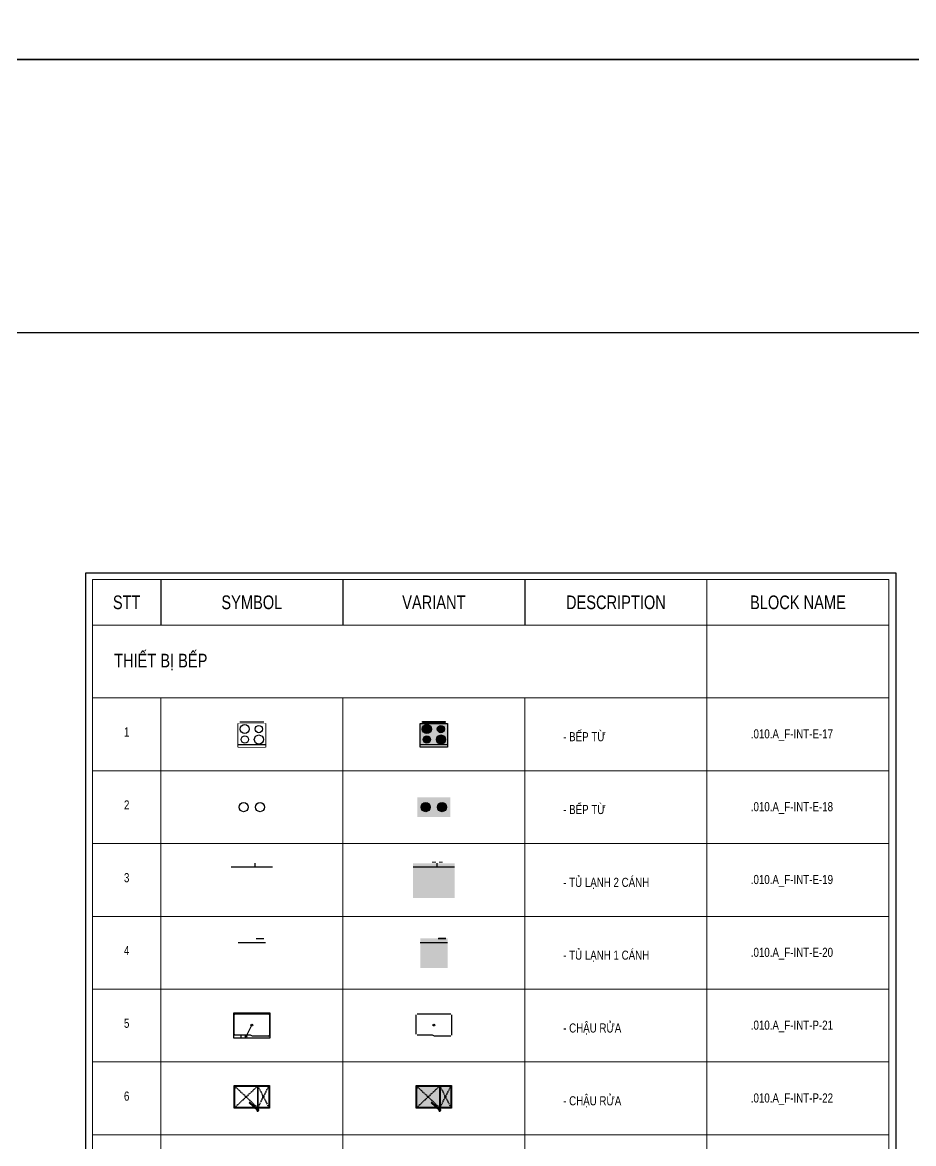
# Model space of a CAD drawing. Header units: millimetres. Extents: x 21129 to 2803301, y -510327 to 166837.
# Drawn here: x 337934 to 357516, y -186984 to -162350 of the extents above; entities that cross this region are included whole.
import ezdxf
from ezdxf.enums import TextEntityAlignment as Align

# ---------------------------------------------------------------- set-up
doc = ezdxf.new("R2010")
doc.units = ezdxf.units.MM
doc.set_wipeout_variables(frame=1)
doc.linetypes.add('DASH', pattern=[0.35, 0.25, -0.1])
for name, color, linetype in [('....01_TNT_A_DRAWING', 7, 'Continuous'), ('....10_TNT_A_COTE', 14, 'Continuous'), ('....20_TNT_N_TEXT', 9, 'Continuous')]:
    doc.layers.add(name, color=color, linetype=linetype)
doc.layers.add('....03_TNT_A_THIN', color=251, linetype='Continuous', lineweight=13, transparency=0.5)
doc.layers.add('...10_TNT_LINE_HATCH', color=250, linetype='Continuous', lineweight=0, transparency=0.5)
doc.layers.add('....12_TNT_F_FURNITURE', color=27, linetype='Continuous', transparency=0.5)
doc.styles.add('.TNT_A_TXT_3_NOTE', font='uromans.shx', dxfattribs={"width": 0.8})

# ---------------------------------------------------------------- blocks, each defined once
blk = doc.blocks.new('.TNT_KHUNG LAYOUT_2')
at = {"color": 250}
blk.add_lwpolyline([(0, 327), (450, 327), (450, 0), (0, 0)], close=True, dxfattribs=at)
at = {"color": 14}
blk.add_lwpolyline([(15, 312), (435, 312), (435, 15), (15, 15)], close=True, dxfattribs=at)
blk = doc.blocks.new('*U321')
at = {"color": 27}
for points in [[(300, 0), (-300, 0), (-300, 520), (300, 520)], [(250, 540), (-250, 540), (-250, 560), (250, 560)]]:
    blk.add_lwpolyline(points, close=True, dxfattribs=at)
blk.add_wipeout([(300, 520), (-300, 520), (-300, 0), (300, 0)], dxfattribs=at)
blk.add_line((300, 50), (-300, 50), dxfattribs=at)
for centre, radius in [((155, 165), 100), ((-155, 165), 80)]:
    blk.add_circle(centre, radius, dxfattribs=at)
blk.add_wipeout([(250, 560), (-250, 560), (-250, 540), (250, 540)], dxfattribs=at)
for centre, radius in [((-155, 395), 100), ((155, 395), 80)]:
    blk.add_circle(centre, radius, dxfattribs=at)
blk = doc.blocks.new('*U320')
at = {"layer": '...10_TNT_LINE_HATCH'}
h = blk.add_hatch(color=253, dxfattribs=at)
h.dxf.hatch_style = 1
h.paths.add_polyline_path([(300, 50), (300, 520), (-300, 520), (-300, 50)])
h.paths.add_polyline_path([(255, 165, -1), (55, 165, -1)], flags=0)
h.paths.add_polyline_path([(-235, 165, -1), (-75, 165, -1)], flags=16)
h.paths.add_polyline_path([(-255, 395, -1), (-55, 395, -1)], flags=16)
h.paths.add_polyline_path([(75, 395, -1), (235, 395, -1)], flags=16)
h.paths.add_polyline_path([(255, 165, 1), (55, 165, 1)], flags=16)
h = blk.add_hatch(color=253, dxfattribs=at)
h.dxf.hatch_style = 1
h.paths.add_polyline_path([(300, 520), (-300, 520), (-300, 50), (300, 50)])
h = blk.add_hatch(color=253, dxfattribs=at)
h.dxf.hatch_style = 1
h.paths.add_polyline_path([(-55, 395, 1), (-255, 395, 1)])
h = blk.add_hatch(color=253, dxfattribs=at)
h.dxf.hatch_style = 1
h.paths.add_polyline_path([(-250, 560), (-250, 540), (250, 540), (250, 560)])
h = blk.add_hatch(color=253, dxfattribs=at)
h.dxf.hatch_style = 1
h.paths.add_polyline_path([(255, 165, 1), (55, 165, 1)])
h = blk.add_hatch(color=253, dxfattribs=at)
h.dxf.hatch_style = 1
h.paths.add_polyline_path([(235, 395, 1), (75, 395, 1)])
h = blk.add_hatch(color=253, dxfattribs=at)
h.dxf.hatch_style = 1
h.paths.add_polyline_path([(-235, 165, 1), (-75, 165, 1)])
at = {"color": 27}
blk.add_line((300, 50), (-300, 50), dxfattribs=at)
for points in [[(300, 0), (-300, 0), (-300, 520), (300, 520)], [(250, 540), (-250, 540), (-250, 560), (250, 560)]]:
    blk.add_lwpolyline(points, close=True, dxfattribs=at)
for centre, radius in [((-155, 395), 100), ((155, 165), 100), ((155, 395), 80), ((-155, 165), 80)]:
    blk.add_circle(centre, radius, dxfattribs=at)
blk = doc.blocks.new('*U318')
at = {"color": 27}
blk.add_wipeout([(-365, 430), (365, 430), (365, 0), (-365, 0)], dxfattribs=at)
at = {"color": 27, "linetype": 'Continuous'}
for centre in [(-180, 215), (180, 215)]:
    blk.add_circle(centre, 100, dxfattribs=at)
blk = doc.blocks.new('*U319')
at = {"color": 27}
blk.add_wipeout([(-365, 430), (365, 430), (365, 0), (-365, 0)], dxfattribs=at)
at = {"layer": '...10_TNT_LINE_HATCH'}
h = blk.add_hatch(color=253, dxfattribs=at)
h.dxf.hatch_style = 1
h.paths.add_polyline_path([(365, 0), (365, 430), (-365, 430), (-365, 0)])
h.paths.add_polyline_path([(80, 215, -1), (280, 215, -1)], flags=0)
h.paths.add_polyline_path([(-280, 215, -1), (-80, 215, -1)], flags=16)
h.paths.add_polyline_path([(80, 215, 1), (280, 215, 1)], flags=16)
h = blk.add_hatch(color=253, dxfattribs=at)
h.dxf.hatch_style = 1
h.paths.add_polyline_path([(-80, 215, 1), (-280, 215, 1)])
h = blk.add_hatch(color=253, dxfattribs=at)
h.dxf.hatch_style = 1
h.paths.add_polyline_path([(280, 215, 1), (80, 215, 1)])
at = {"color": 27, "linetype": 'Continuous'}
for centre in [(-180, 215), (180, 215)]:
    blk.add_circle(centre, 100, dxfattribs=at)
blk = doc.blocks.new('*U316')
at = {"color": 27}
blk.add_wipeout([(-457, 0), (-457, 765), (453, 765), (453, 0)], dxfattribs=at)
blk.add_wipeout([(43, 780), (-42, 780), (-42, 800), (43, 800)], dxfattribs=at)
blk.add_wipeout([(108, 800), (193, 800), (193, 780), (108, 780)], dxfattribs=at)
for p, q in [((73, 680), (73, 765)), ((453, 680), (-457, 680))]:
    blk.add_line(p, q, dxfattribs=at)
blk = doc.blocks.new('*U317')
at = {"color": 27}
blk.add_wipeout([(-457, 0), (-457, 765), (453, 765), (453, 0)], dxfattribs=at)
blk.add_wipeout([(43, 780), (-42, 780), (-42, 800), (43, 800)], dxfattribs=at)
blk.add_wipeout([(108, 800), (193, 800), (193, 780), (108, 780)], dxfattribs=at)
at = {"layer": '...10_TNT_LINE_HATCH', "linetype": 'Continuous'}
h = blk.add_hatch(color=253, dxfattribs=at)
h.dxf.hatch_style = 1
h.paths.add_polyline_path([(73, 680), (73, 765), (-457, 765), (-457, 680)])
h = blk.add_hatch(color=253, dxfattribs=at)
h.dxf.hatch_style = 1
h.paths.add_polyline_path([(-42, 800), (-42, 780), (43, 780), (43, 800)])
h = blk.add_hatch(color=253, dxfattribs=at)
h.dxf.hatch_style = 1
h.paths.add_polyline_path([(73, 765), (73, 680), (453, 680), (453, 765)])
h = blk.add_hatch(color=253, dxfattribs=at)
h.dxf.hatch_style = 1
h.paths.add_polyline_path([(193, 780), (193, 800), (108, 800), (108, 780)])
h = blk.add_hatch(color=253, dxfattribs=at)
h.dxf.hatch_style = 1
h.paths.add_polyline_path([(453, 0), (453, 680), (-457, 680), (-457, 0)])
at = {"color": 27}
for p, q in [((73, 680), (73, 765)), ((453, 680), (-457, 680))]:
    blk.add_line(p, q, dxfattribs=at)
blk = doc.blocks.new('*U314')
at = {"color": 27}
blk.add_wipeout([(265, 650), (300, 650), (300, 0), (-300, 0), (-300, 650), (95, 650), (95, 670), (265, 670)], dxfattribs=at)
for p, q in [((300, 550), (-300, 550)), ((95, 650), (265, 650))]:
    blk.add_line(p, q, dxfattribs=at)
blk = doc.blocks.new('*U315')
at = {"color": 27}
blk.add_wipeout([(265, 650), (300, 650), (300, 0), (-300, 0), (-300, 650), (95, 650), (95, 670), (265, 670)], dxfattribs=at)
at = {"layer": '...10_TNT_LINE_HATCH'}
h = blk.add_hatch(color=253, dxfattribs=at)
h.dxf.hatch_style = 1
h.paths.add_polyline_path([(95, 650), (-300, 650), (-300, 550), (300, 550), (300, 650), (265, 650)])
h = blk.add_hatch(color=253, dxfattribs=at)
h.dxf.hatch_style = 1
h.paths.add_polyline_path([(300, 0), (300, 550), (-300, 550), (-300, 0)])
h = blk.add_hatch(color=253, dxfattribs=at)
h.dxf.hatch_style = 1
h.paths.add_polyline_path([(95, 670), (95, 650), (265, 650), (265, 670)])
at = {"color": 27}
for p, q in [((300, 550), (-300, 550)), ((95, 650), (265, 650))]:
    blk.add_line(p, q, dxfattribs=at)
blk = doc.blocks.new('*U378')
at = {"color": 27}
for p, q in [((405, 540), (-405, 540)), ((-405, 540), (-405, 0)), ((-390, 80), (-390, 505)), ((-370, 525), (370, 525)), ((390, 505), (390, 60)), ((405, 0), (405, 540)), ((-405, 0), (405, 0)), ((-28, 60), (-370, 60)), ((16, 40), (-28, 60)), ((370, 40), (16, 40))]:
    blk.add_line(p, q, dxfattribs=at)
at = {"linetype": 'Continuous'}
for p, q in [((-128, 30), (0, 282)), ((-241, 60), (-241, 0))]:
    blk.add_line(p, q, dxfattribs=at)
at = {"color": 27}
blk.add_circle((0, 282), 20, dxfattribs=at)
at = {"linetype": 'Continuous'}
blk.add_circle((-128, 30), 20, dxfattribs=at)
at = {"color": 27}
for centre, start, end in [((-370, 505), 90, 180), ((370, 505), 0, 90), ((-370, 80), 180, 270), ((370, 60), 270, 0)]:
    blk.add_arc(centre, 20, start, end, dxfattribs=at)
blk = doc.blocks.new('*U379')
at = {"color": 27}
for p, q in [((-390, 80), (-390, 505)), ((-370, 525), (370, 525)), ((390, 505), (390, 60)), ((-28, 60), (-370, 60)), ((16, 40), (-28, 60)), ((370, 40), (16, 40))]:
    blk.add_line(p, q, dxfattribs=at)
blk.add_circle((0, 282), 20, dxfattribs=at)
blk = doc.blocks.new('*U376')
at = {"color": 251, "linetype": 'DASH', "ltscale": 100}
for p, q in [((125, 485), (-375, 15)), ((125, 15), (-375, 483)), ((135, 15), (375, 485)), ((135, 485), (375, 15))]:
    blk.add_line(p, q, dxfattribs=at)
at = {"color": 251}
for p, q in [((125, 485), (125, 15)), ((135, 485), (135, 15))]:
    blk.add_line(p, q, dxfattribs=at)
at = {"color": 27}
for p, q in [((123, -47), (-59, 123)), ((137, -33), (-45, 138))]:
    blk.add_line(p, q, dxfattribs=at)
blk.add_lwpolyline([(73, 0), (-390, 0), (-390, 500), (390, 500), (390, 0), (102, 0)], dxfattribs=at)
at = {"color": 251}
for points in [[(57, 15), (-375, 15), (-375, 485), (125, 485)], [(135, 485), (375, 485), (375, 15), (135, 15)], [(125, 15), (86, 15)]]:
    blk.add_lwpolyline(points, dxfattribs=at)
for centre in [(-125, 250), (255, 250)]:
    blk.add_circle(centre, 15, dxfattribs=at)
at = {"color": 27}
for radius, start, end in [(250, 134.5847, 139.1696), (10, 228, 48)]:
    blk.add_arc((130, -40), radius, start, end, dxfattribs=at)
blk.add_ellipse((130, -40), major_axis=(-17.7, 17.7), ratio=1, start_param=0.444279, end_param=5.901501, dxfattribs=at)
blk = doc.blocks.new('*U377')
at = {"layer": '...10_TNT_LINE_HATCH'}
h = blk.add_hatch(color=253, dxfattribs=at)
h.dxf.hatch_style = 1
h.paths.add_polyline_path([(-45, 138, 0.020008), (-59, 123), (123, -47, 1), (137, -33)], flags=16)
h.paths.add_polyline_path([(102, 0), (390, 0), (390, 500), (-390, 500), (-390, 0), (73, 0), (123, -47, 1), (137, -33)])
h.paths.add_polyline_path([(125, 15), (-115, 239, -0.43299), (-136, 239), (-375, 15), (-375, 485), (125, 485)], flags=16)
h.paths.add_polyline_path([(135, 15), (135, 485), (375, 485), (375, 15)], flags=16)
h.paths.add_polyline_path([(240, 250, -1), (270, 250, -1)], flags=0)
h = blk.add_hatch(color=253, dxfattribs=at)
h.dxf.hatch_style = 1
edge = h.paths.add_edge_path()
edge.add_line((102, 0), (390, 0))
edge.add_line((390, 0), (390, 500))
edge.add_line((390, 500), (-390, 500))
edge.add_line((-390, 500), (-390, 0))
edge.add_line((-390, 0), (73, 0))
edge.add_line((73, 0), (106, -32))
edge.add_ellipse((130, -40), major_axis=(-17.7, 17.7), ratio=1, start_angle=25.4553, end_angle=338.1311)
edge.add_line((120, -17), (102, 0))
h.paths.add_polyline_path([(135, 15), (135, 485), (375, 485), (375, 15)], flags=16)
h.paths.add_polyline_path([(240, 250, -1), (270, 250, -1)], flags=0)
h.paths.add_polyline_path([(125, 15), (-115, 239, -0.43299), (-136, 239), (-375, 15), (-375, 485), (125, 485)], flags=16)
h = blk.add_hatch(color=253, dxfattribs=at)
h.dxf.hatch_style = 1
h.paths.add_polyline_path([(-59, 123, -0.020008), (-45, 138), (86, 15), (125, 15), (-115, 239, -0.43299), (-136, 239), (-375, 15), (57, 15)])
h.paths.add_polyline_path([(-375, 483), (-375, 15), (-136, 239, -0.190889), (-140, 250, -0.190411), (-136, 260)])
h.paths.add_polyline_path([(125, 485), (-375, 485), (-375, 483), (-136, 260, -0.43299), (-115, 260)])
h.paths.add_polyline_path([(125, 485), (-115, 260, -0.190889), (-110, 250, -0.190411), (-115, 239), (125, 15)])
h = blk.add_hatch(color=253, dxfattribs=at)
h.dxf.hatch_style = 1
h.paths.add_polyline_path([(-110, 250, 0.190889), (-115, 260), (-125, 250), (-115, 239, 0.190411)])
h.paths.add_polyline_path([(-115, 260, 0.43299), (-136, 260), (-125, 250)])
h.paths.add_polyline_path([(-136, 260, 0.190411), (-140, 250, 0.190889), (-136, 239), (-125, 250)])
h.paths.add_polyline_path([(-125, 250), (-136, 239, 0.43299), (-115, 239)])
h = blk.add_hatch(color=253, dxfattribs=at)
h.dxf.hatch_style = 1
h.paths.add_polyline_path([(240, 250, -0.292779), (248, 263), (135, 485), (135, 15), (248, 236, -0.285643)])
h.paths.add_polyline_path([(262, 236, -0.247523), (248, 236), (135, 15), (375, 15)])
h.paths.add_polyline_path([(375, 485), (262, 263, -0.277946), (270, 250, -0.270865), (262, 236), (375, 15)])
h.paths.add_polyline_path([(375, 485), (135, 485), (248, 263, -0.233591), (262, 263)])
h = blk.add_hatch(color=253, dxfattribs=at)
h.dxf.hatch_style = 1
h.paths.add_polyline_path([(262, 263, 0.233591), (248, 263), (255, 250)])
h.paths.add_polyline_path([(248, 263, 0.292779), (240, 250, 0.285643), (248, 236), (255, 250)])
h.paths.add_polyline_path([(255, 250), (248, 236, 0.247523), (262, 236)])
h.paths.add_polyline_path([(270, 250, 0.277946), (262, 263), (255, 250), (262, 236, 0.270865)])
h = blk.add_hatch(color=253, dxfattribs=at)
h.dxf.hatch_style = 1
h.paths.add_polyline_path([(-45, 138, 0.020008), (-59, 123), (123, -47, 1), (137, -33)])
at = {"color": 251, "linetype": 'DASH', "ltscale": 100}
for p, q in [((125, 485), (-375, 15)), ((125, 15), (-375, 483)), ((135, 15), (375, 485)), ((135, 485), (375, 15))]:
    blk.add_line(p, q, dxfattribs=at)
at = {"color": 251}
for p, q in [((125, 485), (125, 15)), ((135, 485), (135, 15))]:
    blk.add_line(p, q, dxfattribs=at)
at = {"color": 27}
for p, q in [((123, -47), (-59, 123)), ((137, -33), (-45, 138))]:
    blk.add_line(p, q, dxfattribs=at)
blk.add_lwpolyline([(73, 0), (-390, 0), (-390, 500), (390, 500), (390, 0), (102, 0)], dxfattribs=at)
at = {"color": 251}
for points in [[(57, 15), (-375, 15), (-375, 485), (125, 485)], [(135, 485), (375, 485), (375, 15), (135, 15)], [(125, 15), (86, 15)]]:
    blk.add_lwpolyline(points, dxfattribs=at)
for centre in [(-125, 250), (255, 250)]:
    blk.add_circle(centre, 15, dxfattribs=at)
at = {"color": 27}
for radius, start, end in [(250, 134.5847, 139.1696), (10, 228, 48)]:
    blk.add_arc((130, -40), radius, start, end, dxfattribs=at)
blk.add_ellipse((130, -40), major_axis=(-17.7, 17.7), ratio=1, start_param=0.444279, end_param=5.901501, dxfattribs=at)

msp = doc.modelspace()

# ---------------------------------------------------------------- linework, layer by layer
at = {"layer": '....03_TNT_A_THIN'}
for p, q in [((352974.6, -174591.4), (352974.6, -210791.4)), ((339474.6, -175591.4), (356974.6, -175591.4)), ((339474.6, -177191.4), (356974.6, -177191.4)), ((340974.6, -177191.4), (340974.6, -210791.4)), ((344974.6, -177191.4), (344974.6, -210791.4)), ((348974.6, -177191.4), (348974.6, -210791.4)), ((339474.6, -178791.4), (356974.6, -178791.4)), ((339474.6, -180391.4), (356974.6, -180391.4)), ((339474.6, -181991.4), (356974.6, -181991.4)), ((339474.6, -183591.4), (356974.6, -183591.4)), ((339474.6, -185191.4), (356974.6, -185191.4)), ((339474.6, -186791.4), (356974.6, -186791.4))]:
    msp.add_line(p, q, dxfattribs=at)
msp.add_lwpolyline([(339474.6, -174591.4), (356974.6, -174591.4), (356974.6, -210791.4), (339474.6, -210791.4)], close=True, dxfattribs=at)
at = {"layer": '....10_TNT_A_COTE'}
msp.add_lwpolyline([(339324.6, -174441.4), (357124.6, -174441.4), (357124.6, -210941.4), (339324.6, -210941.4)], close=True, dxfattribs=at)
at = {"layer": '....20_TNT_N_TEXT'}
for p, q in [((340974.6, -174591.4), (340974.6, -175591.4)), ((344974.6, -174591.4), (344974.6, -175591.4)), ((348974.6, -174591.4), (348974.6, -175591.4))]:
    msp.add_line(p, q, dxfattribs=at)

# ---------------------------------------------------------------- block references
at = {"layer": '....01_TNT_A_DRAWING', "xscale": 200, "yscale": 200, "zscale": 200}
msp.add_blockref('.TNT_KHUNG LAYOUT_2', (308892.4, -163162.9), dxfattribs=at)
at = {"layer": '....12_TNT_F_FURNITURE'}
for name, p in [('*U320', (346974.6, -178271.4)), ('*U378', (342974.6, -184661.4)), ('*U379', (346974.6, -184661.4)), ('*U376', (342974.6, -186208.9)), ('*U377', (346974.6, -186208.9))]:
    msp.add_blockref(name, p, dxfattribs=at)

# ---------------------------------------------------------------- texts
at = {"layer": '....20_TNT_N_TEXT', "style": '.TNT_A_TXT_3_NOTE', "width": 0.8}
for s, p in [('STT', (340224.6, -175091.4)), ('SYMBOL', (342974.6, -175091.4)), ('VARIANT', (346974.6, -175091.4)), ('DESCRIPTION', (350974.6, -175091.4)), ('BLOCK NAME', (354974.6, -175091.4))]:
    msp.add_text(s, height=300, dxfattribs=at).set_placement(p, align=Align.MIDDLE)
msp.add_text('THIẾT BỊ BẾP', height=300, dxfattribs=at).set_placement((339947.7, -176371.6), align=Align.MIDDLE_LEFT)
at = {"layer": '....20_TNT_N_TEXT', "width": 0.8}
for s, p in [('1', (340224.6, -177941.4)), ('2', (340224.6, -179541.4)), ('3', (340224.6, -181141.4)), ('4', (340224.6, -182741.4)), ('5', (340224.6, -184341.4)), ('6', (340224.6, -185941.4))]:
    msp.add_text(s, height=200, dxfattribs=at).set_placement(p, align=Align.MIDDLE)
at = {"layer": '....20_TNT_N_TEXT', "style": '.TNT_A_TXT_3_NOTE', "width": 0.8}
for s, p in [('- BẾP TỪ', (349816.5, -178143.8)), ('.010.A_F-INT-E-17', (353938.4, -178081.8)), ('- BẾP TỪ', (349816.5, -179743.8)), ('.010.A_F-INT-E-18', (353938.4, -179681.8)), ('- TỦ LẠNH 2 CÁNH', (349816.5, -181343.8)), ('.010.A_F-INT-E-19', (353938.4, -181281.8)), ('- TỦ LẠNH 1 CÁNH', (349816.5, -182943.8)), ('.010.A_F-INT-E-20', (353938.4, -182881.8)), ('- CHẬU RỬA ', (349816.5, -184543.8)), ('.010.A_F-INT-P-21', (353938.4, -184481.8)), ('- CHẬU RỬA', (349816.5, -186143.8)), ('.010.A_F-INT-P-22', (353938.4, -186081.8))]:
    msp.add_text(s, height=200, dxfattribs=at).set_placement(p)

# ---------------------------------------------------------------- next in the draw order: block references
at = {"layer": '....12_TNT_F_FURNITURE'}
for name, p in [('*U321', (342974.6, -178271.4)), ('*U318', (342974.6, -179806.4)), ('*U319', (346974.6, -179806.4)), ('*U316', (342976.3, -181591.4)), ('*U317', (346976.3, -181591.4)), ('*U314', (342974.6, -183126.4)), ('*U315', (346974.6, -183126.4))]:
    msp.add_blockref(name, p, dxfattribs=at)

# ---------------------------------------------------------------- next in the draw order: block references
at = {"layer": '....01_TNT_A_DRAWING', "xscale": 400, "yscale": 400, "zscale": 400}
msp.add_blockref('.TNT_KHUNG LAYOUT_2', (218892.4, -293962.9), dxfattribs=at)

doc.saveas('drawing.dxf')
